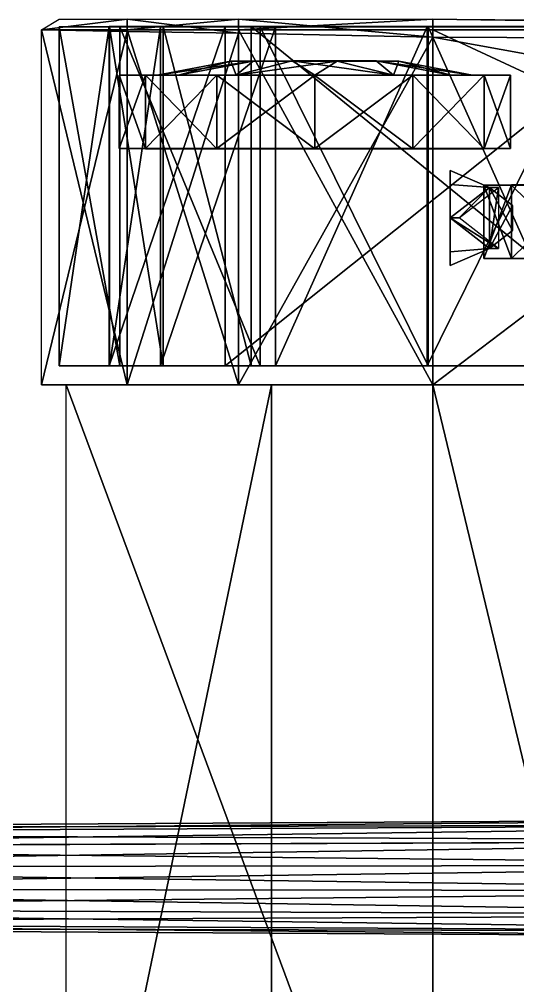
# Model space of a CAD drawing. Extents: x -192 to 185, y -71 to 71.
# Drawn here: x -109.4 to -68.3, y -8.7 to 71 of the extents above; entities that cross this region are included whole.
import ezdxf

# ---------------------------------------------------------------- set-up
doc = ezdxf.new("R2010")
doc.units = 0
doc.layers.add('Fezulaj', color=9, linetype='CONTINUOUS')
doc.layers.add('gus032', color=9, linetype='CONTINUOUS')

msp = doc.modelspace()

# ---------------------------------------------------------------- linework, layer by layer
at = {"layer": 'Fezulaj', "color": 9}
for points in [[(-100.515625, 70.96875, 47.765621), (-100.515625, 70.09375, 52.671871), (-107.5625, 70.109375, 45.031246)], [(-107.5625, 70.109375, 45.031246), (-106.109375, 70.96875, 41.203121), (-100.515625, 70.96875, 47.765621)], [(-107.5625, 70.109375, 45.031246), (-106.109375, 70.96875, 41.203121), (-100.515625, 70.96875, 47.765621)], [(-100.515625, 70.96875, 47.765621), (-100.515625, 69.953125, 52.453121), (-107.5625, 70.109375, 45.031246)], [(-91.328125, 70.96875, 53.390621), (-91.328125, 70.09375, 58.296871), (-100.515625, 70.09375, 52.671871)], [(-100.515625, 70.09375, 52.671871), (-100.515625, 70.96875, 47.765621), (-91.328125, 70.96875, 53.390621)], [(-91.328125, 69.828125, 58.156246), (-100.515625, 69.953125, 52.453121), (-100.515625, 70.96875, 47.765621)], [(-100.515625, 70.96875, 47.765621), (-91.328125, 70.96875, 53.390621), (-91.328125, 69.828125, 58.156246)], [(-75.28125, 70.96875, 54.765621), (-75.28125, 70.09375, 59.671871), (-91.328125, 70.09375, 58.296871)], [(-91.328125, 70.09375, 58.296871), (-91.328125, 70.96875, 53.390621), (-75.28125, 70.96875, 54.765621)], [(-75.28125, 69.484375, 59.593746), (-91.328125, 69.828125, 58.156246), (-91.328125, 70.96875, 53.390621)], [(-91.328125, 70.96875, 53.390621), (-75.28125, 70.96875, 54.765621), (-75.28125, 69.484375, 59.593746)], [(-75.28125, 70.09375, 59.671871), (-75.28125, 70.96875, 54.765621), (88.046875, 70.09375, 52.609379)], [(-75.28125, 70.96875, 54.765621), (88.046875, 70.09375, 52.609379), (83.6875, 68.78125, 59.671879)], [(83.6875, 68.78125, 59.671879), (-75.28125, 69.484375, 59.593746), (-75.28125, 70.96875, 54.765621)], [(-107.5625, 70.109375, 45.031246), (-100.515625, 70.09375, 52.671871), (-100.515625, 40.828129, 52.656246)], [(-100.515625, 40.828129, 52.656246), (-107.5625, 40.843754, 45.015621), (-107.5625, 70.109375, 45.031246)], [(-100.515625, 69.953125, 52.453121), (-107.5625, 40.843754, 45.015621), (-107.5625, 70.109375, 45.031246)], [(-100.515625, 69.953125, 52.453121), (-100.515625, 40.828129, 51.828121), (-107.5625, 40.843754, 45.015621)], [(-91.328125, 40.828129, 58.281246), (-100.515625, 40.828129, 52.656246), (-100.515625, 70.09375, 52.671871)], [(-100.515625, 70.09375, 52.671871), (-91.328125, 70.09375, 58.296871), (-91.328125, 40.828129, 58.281246)], [(-100.515625, 40.828129, 51.828121), (-100.515625, 69.953125, 52.453121), (-91.328125, 69.828125, 58.156246)], [(-91.328125, 69.828125, 58.156246), (-91.328125, 40.828129, 57.296871), (-100.515625, 40.828129, 51.828121)], [(-91.328125, 70.09375, 58.296871), (-75.28125, 70.09375, 59.671871), (-75.28125, 40.828129, 59.656246)], [(-75.28125, 40.828129, 59.656246), (-91.328125, 40.828129, 58.281246), (-91.328125, 70.09375, 58.296871)], [(-91.328125, 40.828129, 57.296871), (-91.328125, 69.828125, 58.156246), (-75.28125, 69.484375, 59.593746)], [(-75.28125, 69.484375, 59.593746), (-75.28125, 40.828129, 58.765621), (-91.328125, 40.828129, 57.296871)], [(-51.34375, 58.96875, 75.421875), (-75.28125, 70.09375, 59.671871), (83.6875, 70.09375, 59.671879)], [(-75.28125, 40.828129, 59.656246), (-75.28125, 70.09375, 59.671871), (-51.34375, 58.96875, 75.421875)], [(88.046875, 70.09375, 52.609379), (83.6875, 70.09375, 59.671879), (-75.28125, 70.09375, 59.671871)], [(83.6875, 40.828121, 59.656254), (-75.28125, 40.828129, 58.765621), (-75.28125, 69.484375, 59.593746)], [(-75.28125, 69.484375, 59.593746), (83.6875, 68.78125, 59.671879), (83.6875, 40.828121, 59.656254)], [(-98.015625, 66.359375, 30.249998), (-91.9375, 67.53125, 28.390623), (-90.09375, 67.53125, 35.312496)], [(-90.09375, 67.53125, 35.312496), (-96.28125, 66.359375, 36.749996), (-98.015625, 66.359375, 30.249998)], [(-98.015625, 66.359375, 30.249998), (-96.28125, 66.359375, 23.749998), (-91.9375, 67.53125, 28.390623)], [(-91.515625, 66.359375, 41.499996), (-96.28125, 66.359375, 36.749996), (-90.09375, 67.53125, 35.312496)], [(-91.9375, 67.53125, 28.390623), (-96.28125, 66.359375, 23.749998), (-91.515625, 66.359375, 18.984373)], [(-91.515625, 66.359375, 18.984373), (-86.875, 67.546875, 23.328123), (-91.9375, 67.53125, 28.390623)], [(-78.09375, 67.53125, 32.109371), (-91.9375, 67.53125, 28.390623), (-86.875, 67.546875, 23.328123)], [(-78.09375, 67.53125, 32.109371), (-90.09375, 67.53125, 35.312496), (-91.9375, 67.53125, 28.390623)], [(-91.515625, 66.359375, 18.984373), (-85.015625, 66.359375, 17.249998), (-86.875, 67.546875, 23.328123)], [(-91.515625, 66.359375, 41.499996), (-90.09375, 67.53125, 35.312496), (-83.171875, 67.53125, 37.171871)], [(-83.171875, 67.53125, 37.171871), (-85.015625, 66.359375, 43.249996), (-91.515625, 66.359375, 41.499996)], [(-78.09375, 67.53125, 32.109371), (-83.171875, 67.53125, 37.171871), (-90.09375, 67.53125, 35.312496)], [(-78.515625, 66.359375, 18.984373), (-79.953125, 67.546875, 25.171873), (-86.875, 67.546875, 23.328123)], [(-86.875, 67.546875, 23.328123), (-85.015625, 66.359375, 17.249998), (-78.515625, 66.359375, 18.984373)], [(-78.09375, 67.53125, 32.109371), (-86.875, 67.546875, 23.328123), (-79.953125, 67.546875, 25.171873)], [(-78.515625, 66.359375, 41.499996), (-85.015625, 66.359375, 43.249996), (-83.171875, 67.53125, 37.171871)], [(-78.515625, 66.359375, 41.499996), (-83.171875, 67.53125, 37.171871), (-78.09375, 67.53125, 32.109371)], [(-78.515625, 66.359375, 18.984373), (-73.765625, 66.359375, 23.749998), (-79.953125, 67.546875, 25.171873)], [(-72.015625, 66.359375, 30.249998), (-78.09375, 67.53125, 32.109371), (-79.953125, 67.546875, 25.171873)], [(-79.953125, 67.546875, 25.171873), (-73.765625, 66.359375, 23.749998), (-72.015625, 66.359375, 30.249998)], [(-78.09375, 67.53125, 32.109371), (-73.765625, 66.359375, 36.749996), (-78.515625, 66.359375, 41.499996)], [(-72.015625, 66.359375, 30.249998), (-73.765625, 66.359375, 36.749996), (-78.09375, 67.53125, 32.109371)], [(-99, 60.296879, 38.312496), (-101.171875, 60.312504, 30.249998), (-101.171875, 66.359375, 30.249998)], [(-101.171875, 66.359375, 30.249998), (-99, 66.359375, 38.328121), (-99, 60.296879, 38.312496)], [(-101.171875, 60.312504, 30.249998), (-99, 60.312504, 22.171873), (-99, 66.359375, 22.171873)], [(-99, 66.359375, 22.171873), (-101.171875, 66.359375, 30.249998), (-101.171875, 60.312504, 30.249998)], [(-99, 66.359375, 38.328121), (-101.171875, 66.359375, 30.249998), (-98.015625, 66.359375, 30.249998)], [(-101.171875, 66.359375, 30.249998), (-99, 66.359375, 22.171873), (-96.28125, 66.359375, 23.749998)], [(-96.28125, 66.359375, 23.749998), (-98.015625, 66.359375, 30.249998), (-101.171875, 66.359375, 30.249998)], [(-99, 60.312504, 22.171873), (-93.09375, 60.312504, 16.249998), (-93.09375, 66.375, 16.265623)], [(-93.09375, 66.375, 16.265623), (-99, 66.359375, 22.171873), (-99, 60.312504, 22.171873)], [(-99, 66.359375, 22.171873), (-93.09375, 66.375, 16.265623), (-91.515625, 66.359375, 18.984373)], [(-93.09375, 60.296879, 44.234371), (-99, 60.296879, 38.312496), (-99, 66.359375, 38.328121)], [(-99, 66.359375, 38.328121), (-93.09375, 66.359375, 44.234371), (-93.09375, 60.296879, 44.234371)], [(-93.09375, 66.359375, 44.234371), (-99, 66.359375, 38.328121), (-96.28125, 66.359375, 36.749996)], [(-98.015625, 66.359375, 30.249998), (-96.28125, 66.359375, 36.749996), (-99, 66.359375, 38.328121)], [(-91.515625, 66.359375, 18.984373), (-96.28125, 66.359375, 23.749998), (-99, 66.359375, 22.171873)], [(-96.28125, 66.359375, 36.749996), (-91.515625, 66.359375, 41.499996), (-93.09375, 66.359375, 44.234371)], [(-93.09375, 60.312504, 16.249998), (-85.015625, 60.312504, 14.093748), (-85.015625, 66.375, 14.093748)], [(-85.015625, 66.375, 14.093748), (-93.09375, 66.375, 16.265623), (-93.09375, 60.312504, 16.249998)], [(-93.09375, 66.375, 16.265623), (-85.015625, 66.375, 14.093748), (-85.015625, 66.359375, 17.249998)], [(-85.015625, 66.359375, 17.249998), (-91.515625, 66.359375, 18.984373), (-93.09375, 66.375, 16.265623)], [(-85.015625, 60.296879, 46.390621), (-93.09375, 60.296879, 44.234371), (-93.09375, 66.359375, 44.234371)], [(-93.09375, 66.359375, 44.234371), (-85.015625, 66.34375, 46.390621), (-85.015625, 60.296879, 46.390621)], [(-85.015625, 66.34375, 46.390621), (-93.09375, 66.359375, 44.234371), (-91.515625, 66.359375, 41.499996)], [(-91.515625, 66.359375, 41.499996), (-85.015625, 66.359375, 43.249996), (-85.015625, 66.34375, 46.390621)], [(-85.015625, 60.312504, 14.093748), (-76.9375, 60.312504, 16.249998), (-76.9375, 66.375, 16.265623)], [(-76.9375, 66.375, 16.265623), (-85.015625, 66.375, 14.093748), (-85.015625, 60.312504, 14.093748)], [(-85.015625, 66.375, 14.093748), (-76.9375, 66.375, 16.265623), (-78.515625, 66.359375, 18.984373)], [(-78.515625, 66.359375, 18.984373), (-85.015625, 66.359375, 17.249998), (-85.015625, 66.375, 14.093748)], [(-85.015625, 66.34375, 46.390621), (-76.9375, 66.359375, 44.234371), (-76.9375, 60.296879, 44.234371)], [(-76.9375, 66.359375, 44.234371), (-85.015625, 66.34375, 46.390621), (-85.015625, 66.359375, 43.249996)], [(-85.015625, 66.359375, 43.249996), (-78.515625, 66.359375, 41.499996), (-76.9375, 66.359375, 44.234371)], [(-76.9375, 60.296879, 44.234371), (-85.015625, 60.296879, 46.390621), (-85.015625, 66.34375, 46.390621)], [(-73.765625, 66.359375, 23.749998), (-78.515625, 66.359375, 18.984373), (-76.9375, 66.375, 16.265623)], [(-71.03125, 66.359375, 38.328125), (-76.9375, 66.359375, 44.234371), (-78.515625, 66.359375, 41.499996)], [(-78.515625, 66.359375, 41.499996), (-73.765625, 66.359375, 36.749996), (-71.03125, 66.359375, 38.328125)], [(-71.03125, 66.359375, 22.171873), (-76.9375, 66.375, 16.265623), (-76.9375, 60.312504, 16.249998)], [(-76.9375, 66.375, 16.265623), (-71.03125, 66.359375, 22.171873), (-73.765625, 66.359375, 23.749998)], [(-71.03125, 60.296875, 38.3125), (-76.9375, 60.296879, 44.234371), (-76.9375, 66.359375, 44.234371)], [(-76.9375, 66.359375, 44.234371), (-71.03125, 66.359375, 38.328125), (-71.03125, 60.296875, 38.3125)], [(-76.9375, 60.312504, 16.249998), (-71.03125, 60.3125, 22.171873), (-71.03125, 66.359375, 22.171873)], [(-68.875, 66.359375, 30.249998), (-71.03125, 66.359375, 38.328125), (-73.765625, 66.359375, 36.749996)], [(-73.765625, 66.359375, 36.749996), (-72.015625, 66.359375, 30.249998), (-68.875, 66.359375, 30.249998)], [(-72.015625, 66.359375, 30.249998), (-73.765625, 66.359375, 23.749998), (-71.03125, 66.359375, 22.171873)], [(-71.03125, 66.359375, 22.171873), (-68.875, 66.359375, 30.249998), (-72.015625, 66.359375, 30.249998)], [(-68.875, 60.3125, 30.249998), (-71.03125, 60.296875, 38.3125), (-71.03125, 66.359375, 38.328125)], [(-71.03125, 66.359375, 38.328125), (-68.875, 66.359375, 30.249998), (-68.875, 60.3125, 30.249998)], [(-71.03125, 60.3125, 22.171873), (-68.875, 60.3125, 30.249998), (-68.875, 66.359375, 30.249998)], [(-68.875, 66.359375, 30.249998), (-71.03125, 66.359375, 22.171873), (-71.03125, 60.3125, 22.171873)], [(-99, 60.312504, 22.171873), (-101.171875, 60.312504, 30.249998), (-99, 60.296879, 38.312496)], [(-85.015625, 60.312504, 14.093748), (-93.09375, 60.312504, 16.249998), (-99, 60.312504, 22.171873)], [(-85.015625, 60.312504, 14.093748), (-99, 60.312504, 22.171873), (-99, 60.296879, 38.312496)], [(-85.015625, 60.312504, 14.093748), (-99, 60.296879, 38.312496), (-71.03125, 60.296875, 38.3125)], [(-99, 60.296879, 38.312496), (-93.09375, 60.296879, 44.234371), (-85.015625, 60.296879, 46.390621)], [(-99, 60.296879, 38.312496), (-85.015625, 60.296879, 46.390621), (-71.03125, 60.296875, 38.3125)], [(-71.03125, 60.3125, 22.171873), (-76.9375, 60.312504, 16.249998), (-85.015625, 60.312504, 14.093748)], [(-71.03125, 60.3125, 22.171873), (-85.015625, 60.312504, 14.093748), (-71.03125, 60.296875, 38.3125)], [(-85.015625, 60.296879, 46.390621), (-76.9375, 60.296879, 44.234371), (-71.03125, 60.296875, 38.3125)], [(-68.875, 60.3125, 30.249998), (-71.03125, 60.3125, 22.171873), (-71.03125, 60.296875, 38.3125)], [(-75.28125, 40.828129, 59.656246), (-51.34375, 58.96875, 75.421875), (-51.343754, -58.734375, 75.359375)], [(-73.859375, 58.500004, 67.59375), (-73.859375, 57.359379, 64.8125), (-70.609375, 57.109375, 65.0625)], [(-73.859375, 57.359379, 70.359375), (-73.859375, 58.500004, 67.59375), (-70.609375, 57.109375, 70.09375)], [(-73.859375, 54.593754, 63.671871), (-73.859375, 57.359379, 64.8125), (-73.859375, 58.500004, 67.59375)], [(-73.859375, 50.671879, 67.578125), (-73.859375, 54.593754, 63.671871), (-73.859375, 58.500004, 67.59375)], [(-73.859375, 54.593754, 71.5), (-73.859375, 50.671879, 67.578125), (-73.859375, 58.500004, 67.59375)], [(-73.859375, 57.359379, 70.359375), (-73.859375, 54.593754, 71.5), (-73.859375, 58.500004, 67.59375)], [(-73.859375, 58.500004, 67.59375), (-70.609375, 57.109375, 65.0625), (-70.609375, 57.109375, 70.09375)], [(-73.859375, 54.593754, 71.5), (-73.859375, 57.359379, 70.359375), (-70.609375, 57.109375, 70.09375)], [(-70.609375, 57.109375, 65.0625), (-73.859375, 57.359379, 64.8125), (-73.859375, 54.593754, 63.671871)], [(-73.859375, 54.593754, 71.5), (-70.609375, 57.109375, 70.09375), (-70.609375, 52.078125, 70.109375)], [(-70.609375, 57.109375, 65.0625), (-73.859375, 54.593754, 63.671871), (-73.09375, 54.593754, 60.781246)], [(-73.09375, 54.593754, 60.781246), (-69.859375, 57.09375, 62.171875), (-70.609375, 57.109375, 65.0625)], [(-71.0625, 51.25, 19.687498), (-68.78125, 51.25, 11.187498), (-68.78125, 57.3125, 11.187498)], [(-68.78125, 57.3125, 11.187498), (-71.0625, 57.296875, 19.687498), (-71.0625, 51.25, 19.687498)], [(-71.0625, 57.296875, 19.687498), (-68.78125, 57.3125, 11.187498), (-65.90625, 57.3125, 12.859373)], [(-65.90625, 57.3125, 12.859373), (-67.734375, 57.296875, 19.687498), (-71.0625, 57.296875, 19.687498)], [(-68.78125, 51.25, 28.187498), (-71.0625, 51.25, 19.687498), (-71.0625, 57.296875, 19.687498)], [(-71.0625, 57.296875, 19.687498), (-68.78125, 57.296875, 28.187498), (-68.78125, 51.25, 28.187498)], [(-68.78125, 57.296875, 28.187498), (-71.0625, 57.296875, 19.687498), (-67.734375, 57.296875, 19.687498)], [(-70.609375, 57.109375, 65.0625), (-70.609375, 52.0625, 65.078125), (-68.703125, 53.5625, 66.5625)], [(-68.703125, 53.5625, 66.5625), (-68.703125, 55.609375, 66.5625), (-70.609375, 57.109375, 65.0625)], [(-70.609375, 52.078125, 70.109375), (-70.609375, 57.109375, 70.09375), (-68.703125, 55.625, 68.609375)], [(-70.609375, 57.109375, 70.09375), (-70.609375, 57.109375, 65.0625), (-68.703125, 55.609375, 66.5625)], [(-68.703125, 55.609375, 66.5625), (-68.703125, 55.625, 68.609375), (-70.609375, 57.109375, 70.09375)], [(-70.609375, 52.0625, 65.078125), (-70.609375, 57.109375, 65.0625), (-69.859375, 57.09375, 62.171875)], [(-69.859375, 57.09375, 62.171875), (-69.859375, 52.0625, 62.1875), (-70.609375, 52.0625, 65.078125)], [(-68.78125, 51.25, 11.187498), (-62.5625, 51.25, 4.968748), (-62.5625, 57.3125, 4.968748)], [(-62.5625, 57.3125, 4.968748), (-68.78125, 57.3125, 11.187498), (-68.78125, 51.25, 11.187498)], [(-68.78125, 57.3125, 11.187498), (-62.5625, 57.3125, 4.968748), (-60.90625, 57.3125, 7.843749)], [(-60.90625, 57.3125, 7.843749), (-65.90625, 57.3125, 12.859373), (-68.78125, 57.3125, 11.187498)], [(-62.5625, 51.234375, 34.40625), (-68.78125, 51.25, 28.187498), (-68.78125, 57.296875, 28.187498)], [(-68.78125, 57.296875, 28.187498), (-62.5625, 57.296875, 34.421875), (-62.5625, 51.234375, 34.40625)], [(-62.5625, 57.296875, 34.421875), (-68.78125, 57.296875, 28.187498), (-65.90625, 57.296875, 26.531248)], [(-67.734375, 57.296875, 19.687498), (-65.90625, 57.296875, 26.531248), (-68.78125, 57.296875, 28.187498)], [(-68.703125, 55.625, 68.609375), (-68.703125, 53.5625, 68.609375), (-70.609375, 52.078125, 70.109375)], [(-68.703125, 53.5625, 66.5625), (-68.703125, 53.5625, 68.609375), (-68.703125, 55.625, 68.609375)], [(-68.703125, 55.625, 68.609375), (-68.703125, 55.609375, 66.5625), (-68.703125, 53.5625, 66.5625)], [(-73.859375, 54.593754, 63.671871), (-73.859375, 51.812504, 64.8125), (-70.609375, 52.0625, 65.078125)], [(-73.859375, 51.812504, 70.359375), (-73.859375, 54.593754, 71.5), (-70.609375, 52.078125, 70.109375)], [(-73.859375, 54.593754, 71.5), (-73.859375, 51.812504, 70.359375), (-73.859375, 50.671879, 67.578125)], [(-73.859375, 50.671879, 67.578125), (-73.859375, 51.812504, 64.8125), (-73.859375, 54.593754, 63.671871)], [(-73.859375, 54.593754, 63.671871), (-70.609375, 52.0625, 65.078125), (-69.859375, 52.0625, 62.1875)], [(-69.859375, 52.0625, 62.1875), (-73.09375, 54.593754, 60.781246), (-73.859375, 54.593754, 63.671871)], [(-70.609375, 52.0625, 65.078125), (-70.609375, 52.078125, 70.109375), (-68.703125, 53.5625, 68.609375)], [(-68.703125, 53.5625, 68.609375), (-68.703125, 53.5625, 66.5625), (-70.609375, 52.0625, 65.078125)], [(-73.859375, 50.671879, 67.578125), (-73.859375, 51.812504, 70.359375), (-70.609375, 52.078125, 70.109375)], [(-73.859375, 50.671879, 67.578125), (-70.609375, 52.078125, 70.109375), (-70.609375, 52.0625, 65.078125)], [(-73.859375, 51.812504, 64.8125), (-73.859375, 50.671879, 67.578125), (-70.609375, 52.0625, 65.078125)], [(-68.78125, 51.25, 11.187498), (-71.0625, 51.25, 19.687498), (-68.78125, 51.25, 28.187498)], [(-54.0625, 51.265625, 2.687499), (-62.5625, 51.25, 4.968748), (-68.78125, 51.25, 11.187498)], [(-54.0625, 51.265625, 2.687499), (-68.78125, 51.25, 11.187498), (-68.78125, 51.25, 28.187498)], [(-54.0625, 51.265625, 2.687499), (-68.78125, 51.25, 28.187498), (-39.34375, 51.25, 28.187498)], [(-68.78125, 51.25, 28.187498), (-62.5625, 51.234375, 34.40625), (-54.0625, 51.234375, 36.6875)], [(-68.78125, 51.25, 28.187498), (-54.0625, 51.234375, 36.6875), (-39.34375, 51.25, 28.187498)], [(-107.5625, 40.843754, 45.015621), (-100.515625, 40.828129, 51.828121), (-105.53125, 40.843754, 39.749996)], [(-105.53125, 40.843754, 39.749996), (-107.5625, 40.843754, 45.015621), (-100.515625, 40.828129, 52.656246)], [(-105.53125, 40.843754, 39.749996), (151.296875, 40.843746, 39.750004), (144.75, 40.843746, 21.406254)], [(144.75, 40.843746, 21.406254), (-88.578125, 40.843754, 21.406248), (-105.53125, 40.843754, 39.749996)], [(-88.578125, 40.843754, 21.406248), (-88.578125, -40.546871, 21.374998), (-105.53125, -40.562496, 39.718746)], [(-105.53125, -40.562496, 39.718746), (-105.53125, 40.843754, 39.749996), (-88.578125, 40.843754, 21.406248)], [(-75.28125, -40.578121, 59.609371), (-105.53125, -40.562496, 39.718746), (-105.53125, 40.843754, 39.749996)], [(-105.53125, 40.843754, 39.749996), (-75.28125, 40.828129, 59.656246), (-75.28125, -40.578121, 59.609371)], [(-91.328125, 40.828129, 57.296871), (-75.28125, 40.828129, 58.765621), (-105.53125, 40.843754, 39.749996)], [(-100.515625, 40.828129, 51.828121), (-91.328125, 40.828129, 57.296871), (-105.53125, 40.843754, 39.749996)], [(-105.53125, 40.843754, 39.749996), (-100.515625, 40.828129, 52.656246), (-91.328125, 40.828129, 58.281246)], [(-105.53125, 40.843754, 39.749996), (-91.328125, 40.828129, 58.281246), (-75.28125, 40.828129, 59.656246)], [(-105.53125, 40.843754, 39.749996), (-75.28125, 40.828129, 58.765621), (88.046875, 40.828121, 52.593754)], [(151.296875, 40.843746, 39.750004), (-105.53125, 40.843754, 39.749996), (88.046875, 40.828121, 52.593754)], [(-88.578125, -40.546871, 21.374998), (-88.578125, 40.843754, 21.406248), (144.75, 40.843746, 21.406254)], [(144.75, 40.843746, 21.406254), (144.75, -40.546879, 21.375004), (-88.578125, -40.546871, 21.374998)], [(-75.28125, 40.828129, 59.656246), (-51.343754, -58.734375, 75.359375), (-75.28125, -40.578121, 59.609371)], [(-75.28125, 40.828129, 58.765621), (83.6875, 40.828121, 59.656254), (88.046875, 40.828121, 52.593754)], [(-169, 3.843755, 94.406242), (-169, 4.250004, 92.624992), (-27.359377, 5.093751, 92.625)], [(-27.359377, 5.093751, 92.625), (-27.359377, 4.593751, 94.765625), (-169, 3.843755, 94.406242)], [(-27.359377, 4.593751, 90.484375), (-27.359377, 5.093751, 92.625), (-169, 4.250004, 92.624992)], [(-169, 2.70313, 95.828117), (-169, 3.843755, 94.406242), (-27.359377, 4.593751, 94.765625)], [(-27.359377, 4.593751, 94.765625), (-27.359377, 3.234376, 96.484375), (-169, 2.70313, 95.828117)], [(-27.359377, 3.234376, 88.765625), (-27.359377, 4.593751, 90.484375), (-169, 3.85938, 90.843742)], [(-169, 4.250004, 92.624992), (-169, 3.85938, 90.843742), (-27.359377, 4.593751, 90.484375)], [(-169, 3.85938, 90.843742), (-169, 2.718755, 89.406242), (-27.359377, 3.234376, 88.765625)], [(-169, 1.062505, 96.624992), (-169, 2.70313, 95.828117), (-27.359377, 3.234376, 96.484375)], [(-27.359377, 3.234376, 96.484375), (-27.359377, 1.250001, 97.421875), (-169, 1.062505, 96.624992)], [(-27.359377, 1.250001, 87.8125), (-27.359377, 3.234376, 88.765625), (-169, 2.718755, 89.406242)], [(-169, 2.718755, 89.406242), (-169, 1.062505, 88.609367), (-27.359377, 1.250001, 87.8125)], [(-169, -0.70312, 96.624992), (-169, 1.062505, 96.624992), (-27.359377, 1.250001, 97.421875)], [(-27.359377, 1.250001, 97.421875), (-27.359377, -0.890624, 97.421875), (-169, -0.70312, 96.624992)], [(-27.359377, -0.874999, 87.796875), (-27.359377, 1.250001, 87.8125), (-169, 1.062505, 88.609367)], [(-169, 1.062505, 88.609367), (-169, -0.70312, 88.609367), (-27.359377, -0.874999, 87.796875)], [(-169, -2.343745, 95.828117), (-169, -0.70312, 96.624992), (-27.359377, -0.890624, 97.421875)], [(-169, -0.70312, 88.609367), (-169, -2.343745, 89.406242), (-27.359377, -2.859374, 88.75)], [(-27.359377, -2.859374, 88.75), (-27.359377, -0.874999, 87.796875), (-169, -0.70312, 88.609367)], [(-27.359377, -0.890624, 97.421875), (-27.359377, -2.859374, 96.46875), (-169, -2.343745, 95.828117)], [(-169, -3.48437, 94.390617), (-169, -2.343745, 95.828117), (-27.359377, -2.859374, 96.46875)], [(-169, -2.343745, 89.406242), (-169, -3.48437, 90.828117), (-27.359377, -4.234374, 90.46875)], [(-27.359377, -4.234374, 90.46875), (-27.359377, -2.859374, 88.75), (-169, -2.343745, 89.406242)], [(-27.359377, -2.859374, 96.46875), (-27.359377, -4.234374, 94.75), (-169, -3.48437, 94.390617)], [(-169, -3.89062, 92.609367), (-169, -3.48437, 94.390617), (-27.359377, -4.234374, 94.75)], [(-169, -3.48437, 90.828117), (-169, -3.89062, 92.609367), (-27.359377, -4.718749, 92.609375)], [(-27.359377, -4.718749, 92.609375), (-27.359377, -4.234374, 90.46875), (-169, -3.48437, 90.828117)], [(-27.359377, -4.234374, 94.75), (-27.359377, -4.718749, 92.609375), (-169, -3.89062, 92.609367)]]:
    msp.add_3dface(points, dxfattribs=at)
at = {"layer": 'gus032', "color": 9}
for points in [[(-106.125, 42.406254, 30.171873), (-101.984375, 42.406254, 16.921873), (-101.984375, 70.375, 16.937498)], [(-106.125, 42.406254, 30.171873), (-101.984375, 70.375, 16.937498), (-106.125, 70.359375, 30.187498)], [(-106.125, 70.359375, 30.187498), (-101.984375, 70.375, 16.937498), (-101.96875, 70.359375, 30.171873)], [(-106.125, 70.359375, 30.187498), (-101.109375, 70.359375, 44.203121), (-101.109375, 42.390629, 44.187496)], [(-101.109375, 42.390629, 44.187496), (-106.125, 42.406254, 30.171873), (-106.125, 70.359375, 30.187498)], [(-101.109375, 70.359375, 44.203121), (-106.125, 70.359375, 30.187498), (-101.96875, 70.359375, 30.171873)], [(-92.40625, 70.375, 11.593747), (-101.984375, 70.375, 16.937498), (-101.984375, 42.406254, 16.921873)], [(-101.984375, 42.406254, 16.921873), (-92.40625, 42.406254, 11.578122), (-92.40625, 70.375, 11.593747)], [(-101.984375, 70.375, 16.937498), (-92.40625, 70.375, 11.593747), (-97.53125, 70.375, 19.062498)], [(-101.984375, 70.375, 16.937498), (-97.53125, 70.375, 19.062498), (-101.96875, 70.359375, 30.171873)], [(-101.96875, 70.359375, 30.171873), (-97.53125, 70.375, 19.062498), (-97.53125, 42.406254, 19.046873)], [(-97.75, 70.359375, 42.203121), (-101.96875, 70.359375, 30.171873), (-101.96875, 42.406254, 30.156248)], [(-101.96875, 42.406254, 30.156248), (-97.75, 42.390629, 42.187496), (-97.75, 70.359375, 42.203121)], [(-97.53125, 42.406254, 19.046873), (-101.96875, 42.406254, 30.156248), (-101.96875, 70.359375, 30.171873)], [(-101.109375, 70.359375, 44.203121), (-101.96875, 70.359375, 30.171873), (-97.75, 70.359375, 42.203121)], [(-101.109375, 70.359375, 44.203121), (-89.53125, 70.34375, 50.859371), (-89.53125, 42.390629, 50.843746)], [(-89.53125, 42.390629, 50.843746), (-101.109375, 42.390629, 44.187496), (-101.109375, 70.359375, 44.203121)], [(-89.53125, 70.34375, 50.859371), (-101.109375, 70.359375, 44.203121), (-97.75, 70.359375, 42.203121)], [(-88.25, 70.359375, 47.156246), (-97.75, 70.359375, 42.203121), (-97.75, 42.390629, 42.187496)], [(-97.75, 42.390629, 42.187496), (-88.25, 42.390629, 47.140621), (-88.25, 70.359375, 47.156246)], [(-89.53125, 70.34375, 50.859371), (-97.75, 70.359375, 42.203121), (-88.25, 70.359375, 47.156246)], [(-97.53125, 70.375, 19.062498), (-90.265625, 70.375, 15.140622), (-90.265625, 42.406254, 15.124997)], [(-90.265625, 42.406254, 15.124997), (-97.53125, 42.406254, 19.046873), (-97.53125, 70.375, 19.062498)], [(-92.40625, 70.375, 11.593747), (-90.265625, 70.375, 15.140622), (-97.53125, 70.375, 19.062498)], [(-57.34375, 70.375, -0.312502), (-92.40625, 70.375, 11.593747), (-92.40625, 42.406254, 11.578122)], [(-92.40625, 42.406254, 11.578122), (-57.34375, 42.421875, -0.328127), (-57.34375, 70.375, -0.312502)], [(-92.40625, 70.375, 11.593747), (-57.34375, 70.375, -0.312502), (-90.265625, 70.375, 15.140622)], [(-90.265625, 70.375, 15.140622), (-55.921875, 70.375, 3.499999), (-55.921875, 42.421875, 3.484374)], [(-55.921875, 42.421875, 3.484374), (-90.265625, 42.406254, 15.124997), (-90.265625, 70.375, 15.140622)], [(-57.34375, 70.375, -0.312502), (-55.921875, 70.375, 3.499999), (-90.265625, 70.375, 15.140622)], [(-89.53125, 70.34375, 50.859371), (-75.65625, 70.359375, 48.656246), (-75.65625, 42.390629, 48.640621)], [(-75.65625, 70.359375, 48.656246), (-89.53125, 70.34375, 50.859371), (-88.25, 70.359375, 47.156246)], [(-75.65625, 42.390629, 48.640621), (-89.53125, 42.390629, 50.843746), (-89.53125, 70.34375, 50.859371)], [(-75.75, 70.359375, 44.515621), (-88.25, 70.359375, 47.156246), (-88.25, 42.390629, 47.140621)], [(-88.25, 42.390629, 47.140621), (-75.75, 42.390629, 44.499996), (-75.75, 70.359375, 44.515621)], [(-75.65625, 70.359375, 48.656246), (-88.25, 70.359375, 47.156246), (-75.75, 70.359375, 44.515621)], [(-61.9375, 70.359375, 39.15625), (-75.75, 70.359375, 44.515621), (-75.75, 42.390629, 44.499996)], [(-75.75, 42.390629, 44.499996), (-61.9375, 42.40625, 39.140625), (-61.9375, 70.359375, 39.15625)], [(-63.109375, 70.359375, 44.3125), (-75.65625, 70.359375, 48.656246), (-75.75, 70.359375, 44.515621)], [(-63.109375, 70.359375, 44.3125), (-75.75, 70.359375, 44.515621), (-61.9375, 70.359375, 39.15625)], [(-75.65625, 70.359375, 48.656246), (-63.109375, 70.359375, 44.3125), (-63.109375, 42.390625, 44.296875)], [(-63.109375, 42.390625, 44.296875), (-75.65625, 42.390629, 48.640621), (-75.65625, 70.359375, 48.656246)], [(-101.96875, 42.406254, 30.156248), (-101.984375, 42.406254, 16.921873), (-106.125, 42.406254, 30.171873)], [(-101.96875, 42.406254, 30.156248), (-106.125, 42.406254, 30.171873), (-101.109375, 42.390629, 44.187496)], [(-97.53125, 42.406254, 19.046873), (-92.40625, 42.406254, 11.578122), (-101.984375, 42.406254, 16.921873)], [(-101.96875, 42.406254, 30.156248), (-97.53125, 42.406254, 19.046873), (-101.984375, 42.406254, 16.921873)], [(-97.75, 42.390629, 42.187496), (-101.96875, 42.406254, 30.156248), (-101.109375, 42.390629, 44.187496)], [(-97.75, 42.390629, 42.187496), (-101.109375, 42.390629, 44.187496), (-89.53125, 42.390629, 50.843746)], [(-88.25, 42.390629, 47.140621), (-97.75, 42.390629, 42.187496), (-89.53125, 42.390629, 50.843746)], [(-97.53125, 42.406254, 19.046873), (-90.265625, 42.406254, 15.124997), (-92.40625, 42.406254, 11.578122)], [(-90.265625, 42.406254, 15.124997), (-57.34375, 42.421875, -0.328127), (-92.40625, 42.406254, 11.578122)], [(-90.265625, 42.406254, 15.124997), (-55.921875, 42.421875, 3.484374), (-57.34375, 42.421875, -0.328127)], [(-88.25, 42.390629, 47.140621), (-89.53125, 42.390629, 50.843746), (-75.65625, 42.390629, 48.640621)], [(-75.75, 42.390629, 44.499996), (-88.25, 42.390629, 47.140621), (-75.65625, 42.390629, 48.640621)], [(-61.9375, 42.40625, 39.140625), (-75.75, 42.390629, 44.499996), (-63.109375, 42.390625, 44.296875)], [(-75.75, 42.390629, 44.499996), (-75.65625, 42.390629, 48.640621), (-63.109375, 42.390625, 44.296875)]]:
    msp.add_3dface(points, dxfattribs=at)

doc.saveas('drawing.dxf')
